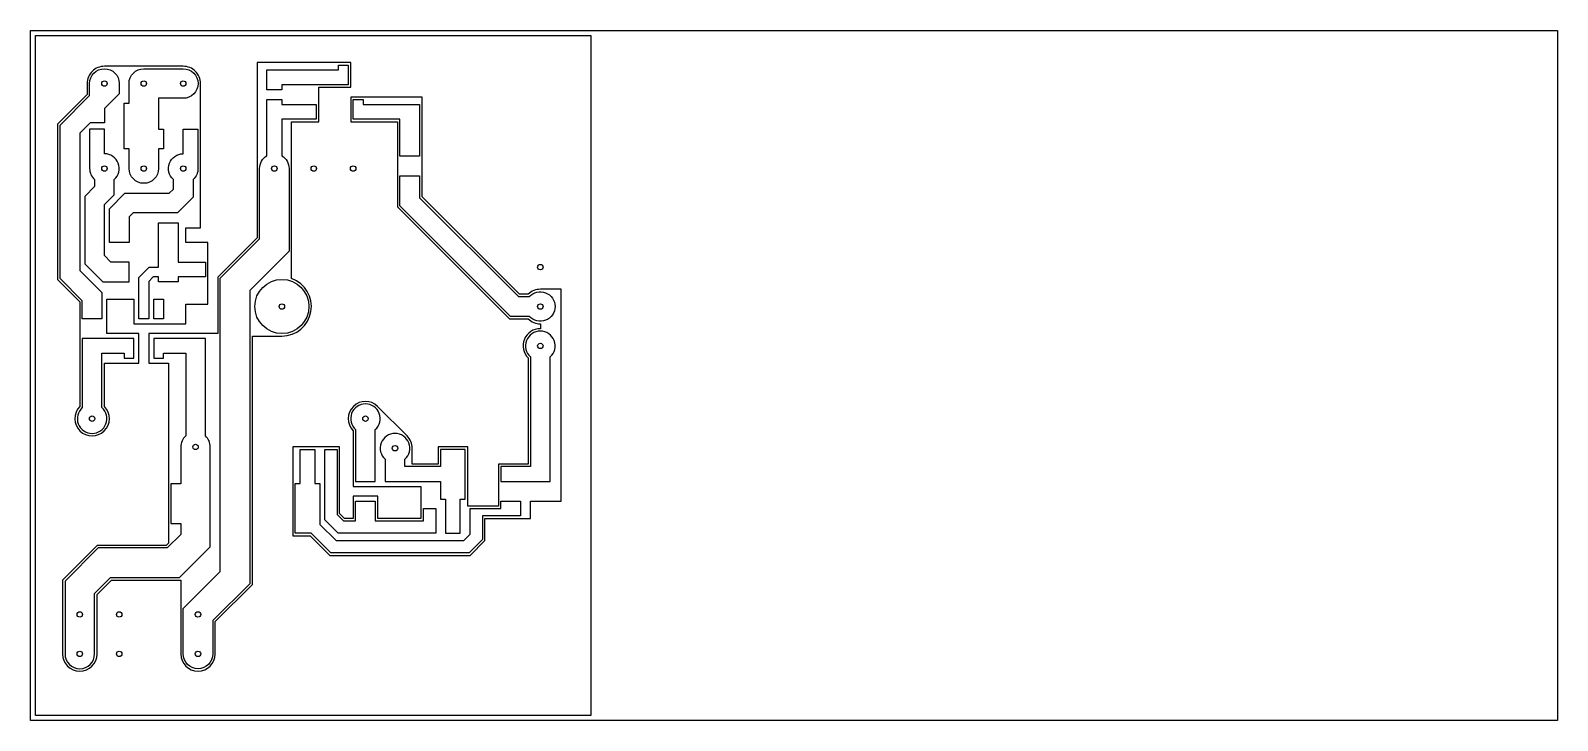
# Model space of a CAD drawing. Header units: millimetres. Extents: x 50 to 148.4, y 56.6 to 101.1.
import ezdxf

# ---------------------------------------------------------------- set-up
doc = ezdxf.new("R2010")
doc.units = ezdxf.units.MM

msp = doc.modelspace()

# ---------------------------------------------------------------- linework, layer by layer
at = {"linetype": 'Continuous'}
for points in [[(49.983, 101.072), (148.408, 101.072), (148.408, 56.622), (49.983, 56.622)], [(86.099, 56.94), (50.301, 56.94), (50.301, 100.755), (86.099, 100.755)], [(65.223, 97.262), (65.223, 98.532), (69.83, 98.532), (69.83, 98.85), (70.465, 98.85), (70.465, 97.58), (66.176, 97.58), (66.176, 97.262)], [(73.796, 95.357), (70.78, 95.357), (70.78, 96.627), (71.415, 96.627), (71.415, 96.31), (75.066, 96.31), (75.066, 92.976), (73.796, 92.976)], [(58.238, 88.69), (59.508, 88.69), (59.508, 86.15), (61.255, 86.15), (61.255, 85.197), (59.508, 85.197), (59.508, 84.88), (58.238, 84.88), (58.238, 85.197), (57.894, 85.197), (57.603, 84.907), (57.603, 82.499), (56.968, 82.499), (56.968, 85.17), (57.631, 85.832), (58.238, 85.832)], [(57.921, 83.769), (58.556, 83.769), (58.556, 82.499), (57.921, 82.499)], [(68.075, 68.687), (67.049, 68.687), (67.049, 71.894), (67.367, 71.894), (67.367, 74.085), (68.319, 74.085), (68.319, 71.894), (68.637, 71.894), (68.637, 69.249), (69.674, 68.211), (77.918, 68.211), (78.32, 68.614), (78.32, 70.275), (80.305, 70.275), (80.305, 70.751), (81.575, 70.751), (81.575, 69.799), (79.114, 69.799), (79.114, 68.285), (78.247, 67.417), (69.345, 67.417)], [(70.938, 70.751), (72.208, 70.751), (72.208, 69.481), (75.304, 69.481), (75.304, 70.275), (76.098, 70.275), (76.098, 68.687), (69.822, 68.687), (68.954, 69.555), (68.954, 74.085), (69.748, 74.085), (69.748, 69.884), (70.15, 69.481), (70.938, 69.481)]]:
    msp.add_lwpolyline(points, close=True, dxfattribs=at)
for points in [[(56.651, 82.181), (59.985, 82.181), (59.985, 83.451), (61.413, 83.451), (61.413, 87.42), (59.985, 87.42), (59.985, 88.372), (60.937, 88.372), (60.937, 97.659, 0.414214), (59.826, 98.77), (54.746, 98.77, 0.414214), (53.635, 97.659), (53.635, 96.957), (51.729, 95.051), (51.729, 85.027), (53.158, 83.598), (53.158, 76.846, 2.377655), (54.746, 76.846), (54.746, 79.641), (56.968, 79.641), (56.968, 81.546), (54.905, 81.546), (54.905, 83.769), (56.651, 83.769)], [(53.158, 94.459), (53.158, 85.619), (54.587, 84.19), (54.587, 82.499), (53.317, 82.499), (53.317, 83.664), (51.888, 85.093), (51.888, 94.985), (53.793, 96.89), (53.793, 97.659, -1), (55.698, 97.659), (55.698, 96.999), (54.746, 96.047), (54.746, 95.119), (53.818, 95.119)], [(61.731, 63.054), (61.731, 60.909, -1), (59.826, 60.909), (59.826, 63.843), (62.207, 66.224), (62.207, 85.116), (64.747, 87.656), (64.747, 92.182, -0.267949), (65.223, 93.007), (65.223, 96.627), (66.176, 96.627), (66.176, 96.31), (68.398, 96.31), (68.398, 95.357), (66.176, 95.357), (66.176, 93.007, -0.26795), (66.652, 92.182), (66.652, 86.867), (64.112, 84.327), (64.112, 65.435)], [(68.014, 68.523), (69.279, 67.258), (78.313, 67.258), (79.273, 68.219), (79.273, 69.639), (82.21, 69.639), (82.21, 70.751), (84.194, 70.751), (84.194, 84.404), (82.845, 84.404, 0.196095), (82.068, 84.087), (81.507, 84.087), (75.225, 90.369), (75.225, 96.786), (70.62, 96.786), (70.62, 95.198), (73.637, 95.198), (73.637, 89.71), (80.849, 82.498), (82.068, 82.498, 0.196095), (82.845, 82.181), (82.845, 81.864, 0.664263), (82.05, 79.975), (82.05, 73.133), (80.146, 73.133), (80.146, 70.434), (78.162, 70.434), (78.162, 74.249), (76.251, 74.249), (76.251, 73.133), (74.59, 73.133), (74.59, 74.164, 0.200743), (74.259, 74.955), (72.359, 76.855, 0.994596), (70.779, 75.292), (70.779, 71.704), (75.145, 71.704), (75.145, 69.64), (72.368, 69.64), (72.368, 71.069), (70.78, 71.069), (70.78, 69.64), (70.216, 69.64), (69.907, 69.95), (69.907, 74.244), (66.89, 74.244), (66.89, 68.523)], [(55.063, 87.42), (55.063, 89.588), (56.07, 90.595), (58.928, 90.595), (59.191, 90.858), (59.191, 91.472, -0.6885), (59.826, 93.135), (59.826, 94.722), (60.778, 94.722), (60.778, 92.182, -0.213422), (60.461, 91.472), (60.461, 90.332), (59.454, 89.325), (56.597, 89.325), (56.333, 89.062), (56.333, 87.42)], [(80.915, 82.657), (73.796, 89.776), (73.796, 91.706), (75.066, 91.706), (75.066, 90.302), (81.441, 83.927), (82.135, 83.927, -2.618034), (82.135, 82.657)]]:
    msp.add_lwpolyline(points, format="xyb", close=True, dxfattribs=at)
for points in [[(59.667, 65.671), (59.667, 60.909, 1), (61.89, 60.909), (61.89, 62.988), (64.281, 65.379), (64.281, 81.388), (66.185, 81.388, 0.844914), (66.811, 85.09), (66.811, 95.198), (68.558, 95.198), (68.558, 97.421), (70.624, 97.421), (70.624, 99.009), (64.588, 99.009), (64.588, 87.722), (62.048, 85.182), (62.048, 81.546), (57.603, 81.546), (57.603, 79.641), (58.873, 79.641), (58.873, 68.036), (58.731, 67.894), (54.285, 67.894), (52.047, 65.656), (52.047, 60.909, 1), (54.27, 60.909), (54.27, 64.734), (55.206, 65.671)], [(56.333, 92.182), (56.333, 93.452), (56.016, 93.452), (56.016, 96.389), (56.333, 96.389), (56.333, 97.659, -0.414214), (57.286, 98.612), (59.826, 98.612, -1), (59.826, 96.707), (58.238, 96.707), (58.238, 94.722), (58.556, 94.722), (58.556, 93.452), (58.238, 93.452), (58.238, 92.182, -1)], [(54.642, 84.88), (56.333, 84.88), (56.333, 86.15), (55.168, 86.15), (54.746, 86.572), (54.746, 89.856), (55.381, 90.491), (55.381, 91.472, 0.6885), (54.746, 93.135), (54.746, 94.722), (53.793, 94.722), (53.793, 92.182, 0.213422), (54.111, 91.472), (54.111, 91.017), (53.476, 90.382), (53.476, 86.046)], [(83.48, 72.021), (83.48, 80.042, 2.618034), (82.21, 80.042), (82.21, 72.974), (80.305, 72.974), (80.305, 72.021)], [(61.255, 81.229), (57.921, 81.229), (57.921, 79.959), (58.556, 79.959), (58.556, 80.276), (59.985, 80.276), (59.985, 74.954, 0.213422), (59.667, 74.244), (59.667, 71.862), (59.032, 71.862), (59.032, 69.322), (59.667, 69.322), (59.667, 68.606), (58.796, 67.735), (54.351, 67.735), (52.206, 65.589), (52.206, 60.909, 1), (54.111, 60.909), (54.111, 64.8), (55.141, 65.83), (59.586, 65.83), (61.572, 67.817), (61.572, 74.244, 0.213422), (61.255, 74.954)], [(56.651, 81.229), (53.317, 81.229), (53.317, 76.779, 2.618034), (54.587, 76.779), (54.587, 80.276), (56.016, 80.276), (56.016, 79.959), (56.651, 79.959)], [(72.208, 72.021), (72.208, 75.359, 2.618034), (70.938, 75.359), (70.938, 72.021)], [(77.685, 68.687), (77.685, 70.878), (78.003, 70.878), (78.003, 74.085), (76.415, 74.085), (76.415, 72.974), (74.113, 72.974), (74.113, 73.454, 2.618034), (72.843, 73.454), (72.843, 72.021), (76.415, 72.021), (76.415, 70.878), (76.733, 70.878), (76.733, 68.687)]]:
    msp.add_lwpolyline(points, format="xyb", close=True)
for centre, radius in [((54.746, 97.659), 0.175), ((57.286, 97.659), 0.175), ((59.826, 97.659), 0.175), ((54.746, 92.182), 0.175), ((57.286, 92.182), 0.175), ((59.826, 92.182), 0.175), ((65.7, 92.182), 0.175), ((68.24, 92.182), 0.175), ((70.78, 92.182), 0.175), ((82.845, 85.832), 0.175), ((66.185, 83.292), 1.745), ((66.185, 83.292), 0.175), ((82.845, 83.292), 0.175), ((82.845, 80.752), 0.175), ((53.952, 76.069), 0.175), ((71.573, 76.069), 0.175), ((60.62, 74.244), 0.175), ((73.478, 74.164), 0.175), ((53.158, 63.449), 0.175), ((55.698, 63.449), 0.175), ((60.778, 63.449), 0.175), ((53.158, 60.909), 0.175), ((55.698, 60.909), 0.175), ((60.778, 60.909), 0.175)]:
    msp.add_circle(centre, radius)

doc.saveas('drawing.dxf')
